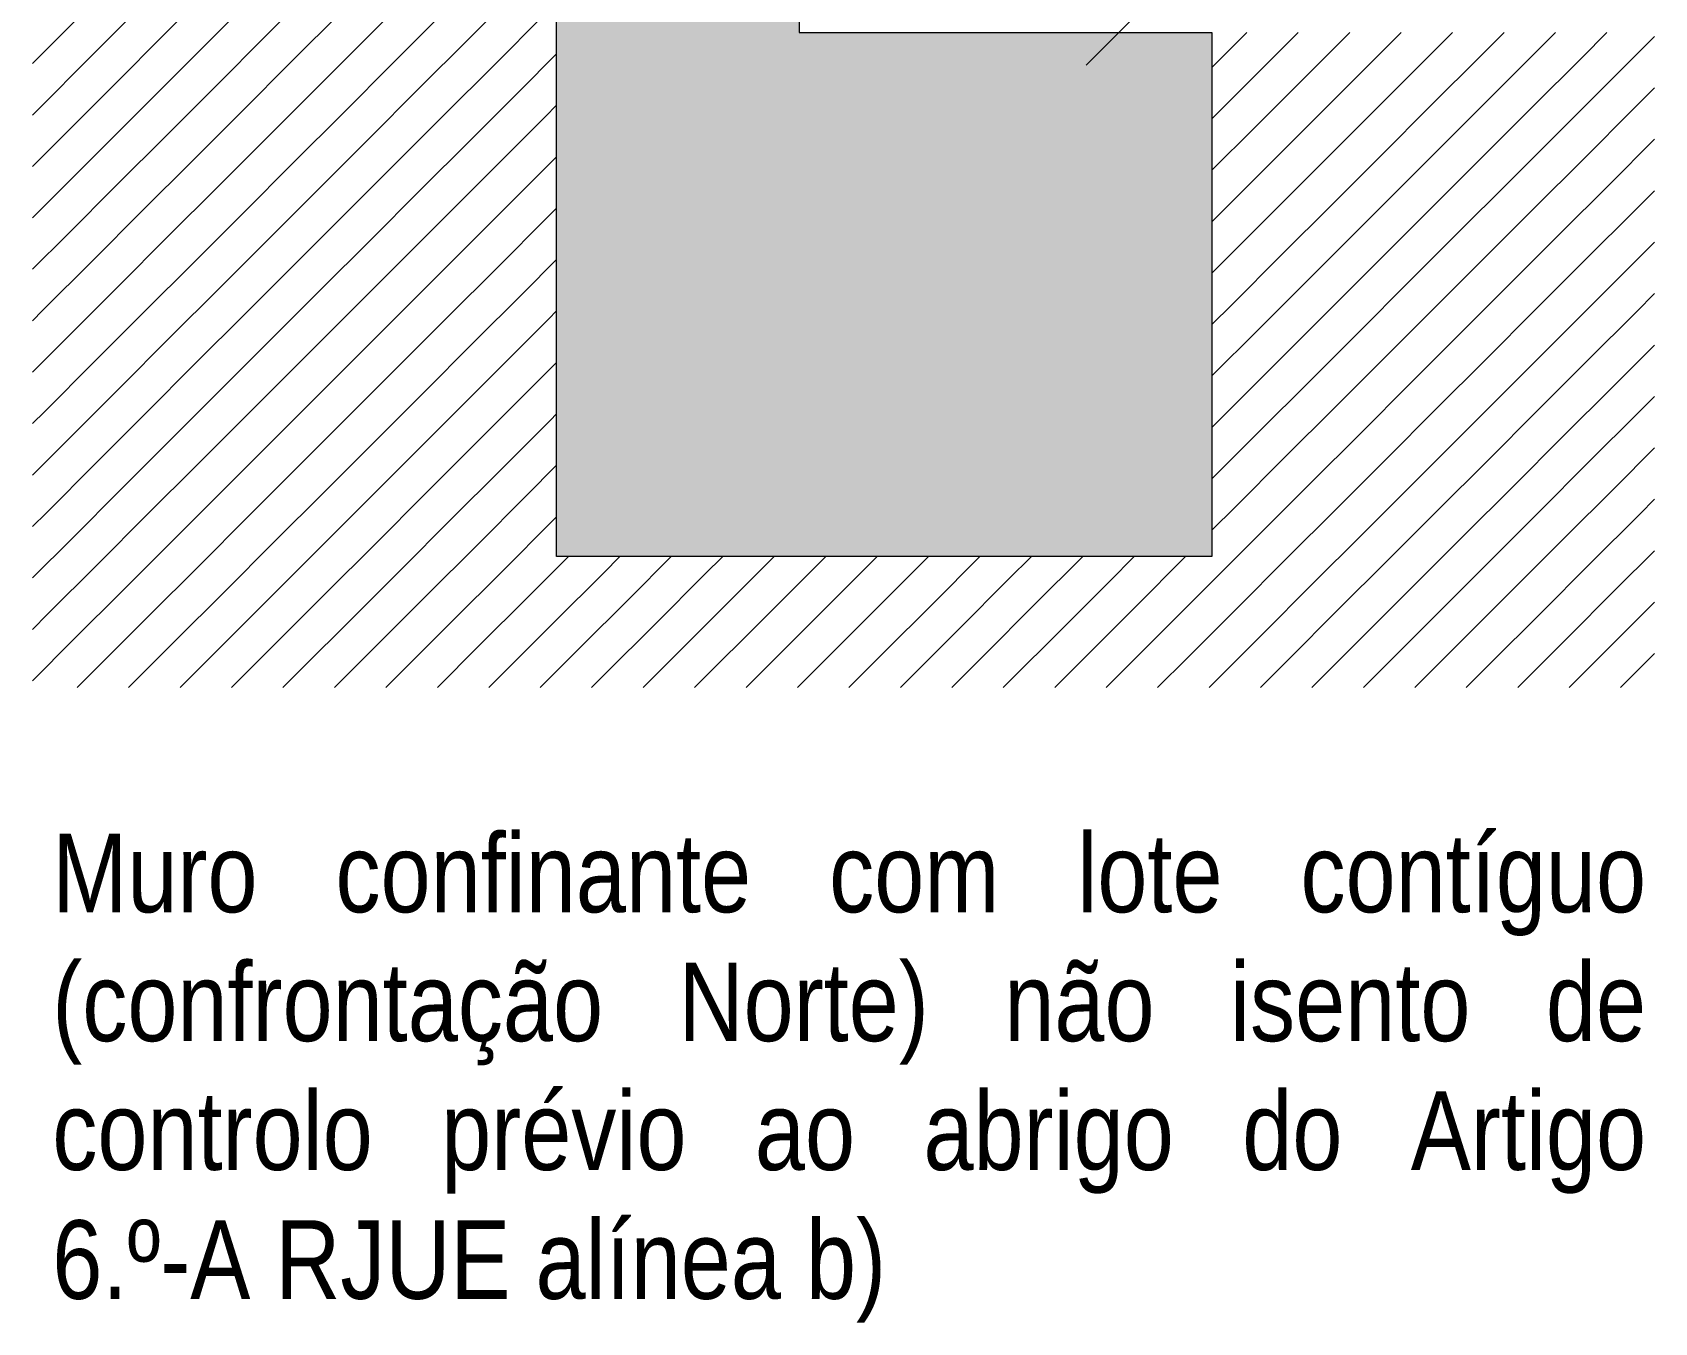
# Model space of a CAD drawing. Header units: metres. Extents: x -111189 to -108577, y -72951 to -72647.
# Drawn here: x -108719.583 to -108718.345, y -72950.161 to -72949.176 of the extents above; entities that cross this region are included whole.
import ezdxf

# ---------------------------------------------------------------- set-up
doc = ezdxf.new("R2010")
doc.units = ezdxf.units.M
doc.header["$MEASUREMENT"] = 0
doc.linetypes.add('Small Dashed', pattern=[0.002822, 0.001411, -0.001411])
doc.layers.add('00 - DESENHO 2D', color=7, linetype='Continuous')
doc.styles.add('ESTILO_GERADO_1', font='ARIALN.TTF')

# ---------------------------------------------------------------- blocks, each defined once
blk = doc.blocks.new('*X3144', base_point=(-108718.7061, -72936.4131))
at = {"layer": '00 - DESENHO 2D', "color": 254, "linetype": 'Continuous', "lineweight": 0}
for p, q in [((-108719.5215, -72949.1383), (-108719.5594, -72949.1763)), ((-108719.5215, -72949.1383), (-108719.5594, -72949.1763)), ((-108719.4442, -72949.1395), (-108719.4822, -72949.1775)), ((-108719.4442, -72949.1395), (-108719.4822, -72949.1775)), ((-108719.367, -72949.1408), (-108719.4049, -72949.1788)), ((-108719.367, -72949.1408), (-108719.4049, -72949.1788)), ((-108719.2897, -72949.1421), (-108719.3277, -72949.1801)), ((-108719.2897, -72949.1421), (-108719.3277, -72949.1801)), ((-108719.2125, -72949.1433), (-108719.2504, -72949.1813)), ((-108719.2125, -72949.1433), (-108719.2504, -72949.1813)), ((-108719.5018, -72949.1579), (-108719.5398, -72949.1959)), ((-108719.5018, -72949.1579), (-108719.5398, -72949.1959)), ((-108719.4246, -72949.1592), (-108719.4626, -72949.1972)), ((-108719.4246, -72949.1592), (-108719.4626, -72949.1972)), ((-108719.3473, -72949.1604), (-108719.3853, -72949.1984)), ((-108719.3473, -72949.1604), (-108719.3853, -72949.1984)), ((-108719.2701, -72949.1617), (-108719.3081, -72949.1997)), ((-108719.2701, -72949.1617), (-108719.3081, -72949.1997)), ((-108719.1928, -72949.163), (-108719.2308, -72949.201)), ((-108719.1928, -72949.163), (-108719.2308, -72949.201)), ((-108719.5594, -72949.1763), (-108719.5831, -72949.1999)), ((-108719.5594, -72949.1763), (-108719.5831, -72949.1999)), ((-108719.4822, -72949.1775), (-108719.5202, -72949.2155)), ((-108719.4822, -72949.1775), (-108719.5202, -72949.2155)), ((-108719.4049, -72949.1788), (-108719.4429, -72949.2168)), ((-108719.4049, -72949.1788), (-108719.4429, -72949.2168)), ((-108719.3277, -72949.1801), (-108719.3657, -72949.2181)), ((-108719.3277, -72949.1801), (-108719.3657, -72949.2181)), ((-108719.2504, -72949.1813), (-108719.2884, -72949.2193)), ((-108719.2504, -72949.1813), (-108719.2884, -72949.2193)), ((-108718.6564, -72949.1761), (-108718.6831, -72949.2028)), ((-108718.6564, -72949.1761), (-108718.6831, -72949.2028)), ((-108718.6172, -72949.1762), (-108718.6325, -72949.1914)), ((-108718.6172, -72949.1762), (-108718.6325, -72949.1914)), ((-108718.5779, -72949.1762), (-108718.6128, -72949.2111)), ((-108718.5779, -72949.1762), (-108718.6128, -72949.2111)), ((-108718.5387, -72949.1762), (-108718.5552, -72949.1927)), ((-108718.5387, -72949.1762), (-108718.5552, -72949.1927)), ((-108718.4994, -72949.1762), (-108718.5356, -72949.2123)), ((-108718.4994, -72949.1762), (-108718.5356, -72949.2123)), ((-108718.4602, -72949.1762), (-108718.478, -72949.194)), ((-108718.4602, -72949.1762), (-108718.478, -72949.194)), ((-108718.4209, -72949.1762), (-108718.4583, -72949.2136)), ((-108718.4209, -72949.1762), (-108718.4583, -72949.2136)), ((-108718.3817, -72949.1762), (-108718.4007, -72949.1952)), ((-108718.3817, -72949.1762), (-108718.4007, -72949.1952)), ((-108718.3454, -72949.1792), (-108718.3811, -72949.2149)), ((-108718.3454, -72949.1792), (-108718.3811, -72949.2149)), ((-108719.5398, -72949.1959), (-108719.5778, -72949.2339)), ((-108719.5398, -72949.1959), (-108719.5778, -72949.2339)), ((-108719.4626, -72949.1972), (-108719.5006, -72949.2352)), ((-108719.4626, -72949.1972), (-108719.5006, -72949.2352)), ((-108719.1831, -72949.1925), (-108719.2112, -72949.2206)), ((-108719.1831, -72949.1925), (-108719.2112, -72949.2206)), ((-108718.6325, -72949.1914), (-108718.6705, -72949.2294)), ((-108718.6325, -72949.1914), (-108718.6705, -72949.2294)), ((-108718.5552, -72949.1927), (-108718.5932, -72949.2307)), ((-108718.5552, -72949.1927), (-108718.5932, -72949.2307)), ((-108718.478, -72949.194), (-108718.516, -72949.232)), ((-108718.478, -72949.194), (-108718.516, -72949.232)), ((-108718.4007, -72949.1952), (-108718.4387, -72949.2332)), ((-108718.4007, -72949.1952), (-108718.4387, -72949.2332)), ((-108719.3853, -72949.1984), (-108719.4233, -72949.2364)), ((-108719.3853, -72949.1984), (-108719.4233, -72949.2364)), ((-108719.3081, -72949.1997), (-108719.3461, -72949.2377)), ((-108719.3081, -72949.1997), (-108719.3461, -72949.2377)), ((-108719.2308, -72949.201), (-108719.2688, -72949.2389)), ((-108719.2308, -72949.201), (-108719.2688, -72949.2389)), ((-108719.5202, -72949.2155), (-108719.5582, -72949.2535)), ((-108719.5202, -72949.2155), (-108719.5582, -72949.2535)), ((-108719.4429, -72949.2168), (-108719.4809, -72949.2548)), ((-108719.4429, -72949.2168), (-108719.4809, -72949.2548)), ((-108719.3657, -72949.2181), (-108719.4037, -72949.256)), ((-108719.3657, -72949.2181), (-108719.4037, -72949.256)), ((-108719.2884, -72949.2193), (-108719.3264, -72949.2573)), ((-108719.2884, -72949.2193), (-108719.3264, -72949.2573)), ((-108719.2112, -72949.2206), (-108719.2492, -72949.2586)), ((-108719.2112, -72949.2206), (-108719.2492, -72949.2586)), ((-108718.6128, -72949.2111), (-108718.6508, -72949.2491)), ((-108718.6128, -72949.2111), (-108718.6508, -72949.2491)), ((-108718.5356, -72949.2123), (-108718.5736, -72949.2503)), ((-108718.5356, -72949.2123), (-108718.5736, -72949.2503)), ((-108718.4583, -72949.2136), (-108718.4963, -72949.2516)), ((-108718.4583, -72949.2136), (-108718.4963, -72949.2516)), ((-108718.3811, -72949.2149), (-108718.4191, -72949.2529)), ((-108718.3811, -72949.2149), (-108718.4191, -72949.2529)), ((-108718.3454, -72949.2184), (-108718.3615, -72949.2345)), ((-108718.3454, -72949.2184), (-108718.3615, -72949.2345)), ((-108719.5778, -72949.2339), (-108719.5831, -72949.2392)), ((-108719.5778, -72949.2339), (-108719.5831, -72949.2392)), ((-108719.5006, -72949.2352), (-108719.5386, -72949.2731)), ((-108719.5006, -72949.2352), (-108719.5386, -72949.2731)), ((-108719.1831, -72949.2317), (-108719.1916, -72949.2402)), ((-108719.1831, -72949.2317), (-108719.1916, -72949.2402)), ((-108718.6705, -72949.2294), (-108718.6831, -72949.2421)), ((-108718.6705, -72949.2294), (-108718.6831, -72949.2421)), ((-108718.5932, -72949.2307), (-108718.6312, -72949.2687)), ((-108718.5932, -72949.2307), (-108718.6312, -72949.2687)), ((-108718.516, -72949.232), (-108718.5539, -72949.27)), ((-108718.516, -72949.232), (-108718.5539, -72949.27)), ((-108718.4387, -72949.2332), (-108718.4767, -72949.2712)), ((-108718.4387, -72949.2332), (-108718.4767, -72949.2712)), ((-108718.3615, -72949.2345), (-108718.3994, -72949.2725)), ((-108718.3615, -72949.2345), (-108718.3994, -72949.2725)), ((-108719.4233, -72949.2364), (-108719.4613, -72949.2744)), ((-108719.4233, -72949.2364), (-108719.4613, -72949.2744)), ((-108719.3461, -72949.2377), (-108719.3841, -72949.2757)), ((-108719.3461, -72949.2377), (-108719.3841, -72949.2757)), ((-108719.2688, -72949.2389), (-108719.3068, -72949.2769)), ((-108719.2688, -72949.2389), (-108719.3068, -72949.2769)), ((-108719.1916, -72949.2402), (-108719.2296, -72949.2782)), ((-108719.1916, -72949.2402), (-108719.2296, -72949.2782)), ((-108719.5582, -72949.2535), (-108719.5831, -72949.2784)), ((-108719.5582, -72949.2535), (-108719.5831, -72949.2784)), ((-108719.4809, -72949.2548), (-108719.5189, -72949.2928)), ((-108719.4809, -72949.2548), (-108719.5189, -72949.2928)), ((-108719.4037, -72949.256), (-108719.4417, -72949.294)), ((-108719.4037, -72949.256), (-108719.4417, -72949.294)), ((-108719.3264, -72949.2573), (-108719.3644, -72949.2953)), ((-108719.3264, -72949.2573), (-108719.3644, -72949.2953)), ((-108719.2492, -72949.2586), (-108719.2872, -72949.2966)), ((-108719.2492, -72949.2586), (-108719.2872, -72949.2966)), ((-108718.6508, -72949.2491), (-108718.6831, -72949.2813)), ((-108718.6508, -72949.2491), (-108718.6831, -72949.2813)), ((-108718.5736, -72949.2503), (-108718.6116, -72949.2883)), ((-108718.5736, -72949.2503), (-108718.6116, -72949.2883)), ((-108718.4963, -72949.2516), (-108718.5343, -72949.2896)), ((-108718.4963, -72949.2516), (-108718.5343, -72949.2896)), ((-108718.4191, -72949.2529), (-108718.4571, -72949.2908)), ((-108718.4191, -72949.2529), (-108718.4571, -72949.2908)), ((-108718.3454, -72949.2577), (-108718.3798, -72949.2921)), ((-108718.3454, -72949.2577), (-108718.3798, -72949.2921)), ((-108719.1831, -72949.271), (-108719.2099, -72949.2978)), ((-108719.1831, -72949.271), (-108719.2099, -72949.2978)), ((-108718.6312, -72949.2687), (-108718.6692, -72949.3067)), ((-108718.6312, -72949.2687), (-108718.6692, -72949.3067)), ((-108718.5539, -72949.27), (-108718.5919, -72949.3079)), ((-108718.5539, -72949.27), (-108718.5919, -72949.3079)), ((-108718.4767, -72949.2712), (-108718.5147, -72949.3092)), ((-108718.4767, -72949.2712), (-108718.5147, -72949.3092)), ((-108718.3994, -72949.2725), (-108718.4374, -72949.3105)), ((-108718.3994, -72949.2725), (-108718.4374, -72949.3105)), ((-108719.5386, -72949.2731), (-108719.5765, -72949.3111)), ((-108719.5386, -72949.2731), (-108719.5765, -72949.3111)), ((-108719.4613, -72949.2744), (-108719.4993, -72949.3124)), ((-108719.4613, -72949.2744), (-108719.4993, -72949.3124)), ((-108719.3841, -72949.2757), (-108719.422, -72949.3137)), ((-108719.3841, -72949.2757), (-108719.422, -72949.3137)), ((-108719.3068, -72949.2769), (-108719.3448, -72949.3149)), ((-108719.3068, -72949.2769), (-108719.3448, -72949.3149)), ((-108719.2296, -72949.2782), (-108719.2675, -72949.3162)), ((-108719.2296, -72949.2782), (-108719.2675, -72949.3162)), ((-108719.5189, -72949.2928), (-108719.5569, -72949.3308)), ((-108719.5189, -72949.2928), (-108719.5569, -72949.3308)), ((-108719.4417, -72949.294), (-108719.4797, -72949.332)), ((-108719.4417, -72949.294), (-108719.4797, -72949.332)), ((-108719.3644, -72949.2953), (-108719.4024, -72949.3333)), ((-108719.3644, -72949.2953), (-108719.4024, -72949.3333)), ((-108719.2872, -72949.2966), (-108719.3252, -72949.3346)), ((-108719.2872, -72949.2966), (-108719.3252, -72949.3346)), ((-108718.6116, -72949.2883), (-108718.6496, -72949.3263)), ((-108718.6116, -72949.2883), (-108718.6496, -72949.3263)), ((-108718.5343, -72949.2896), (-108718.5723, -72949.3276)), ((-108718.5343, -72949.2896), (-108718.5723, -72949.3276)), ((-108718.4571, -72949.2908), (-108718.4951, -72949.3288)), ((-108718.4571, -72949.2908), (-108718.4951, -72949.3288)), ((-108718.3798, -72949.2921), (-108718.4178, -72949.3301)), ((-108718.3798, -72949.2921), (-108718.4178, -72949.3301)), ((-108718.3454, -72949.2969), (-108718.3602, -72949.3117)), ((-108718.3454, -72949.2969), (-108718.3602, -72949.3117)), ((-108719.2099, -72949.2978), (-108719.2479, -72949.3358)), ((-108719.2099, -72949.2978), (-108719.2479, -72949.3358)), ((-108718.6692, -72949.3067), (-108718.6831, -72949.3206)), ((-108718.6692, -72949.3067), (-108718.6831, -72949.3206)), ((-108718.5919, -72949.3079), (-108718.6299, -72949.3459)), ((-108718.5919, -72949.3079), (-108718.6299, -72949.3459)), ((-108718.5147, -72949.3092), (-108718.5527, -72949.3472)), ((-108718.5147, -72949.3092), (-108718.5527, -72949.3472)), ((-108719.5765, -72949.3111), (-108719.5831, -72949.3177)), ((-108719.5765, -72949.3111), (-108719.5831, -72949.3177)), ((-108719.4993, -72949.3124), (-108719.5373, -72949.3504)), ((-108719.4993, -72949.3124), (-108719.5373, -72949.3504)), ((-108719.422, -72949.3137), (-108719.46, -72949.3517)), ((-108719.422, -72949.3137), (-108719.46, -72949.3517)), ((-108719.3448, -72949.3149), (-108719.3828, -72949.3529)), ((-108719.3448, -72949.3149), (-108719.3828, -72949.3529)), ((-108719.2675, -72949.3162), (-108719.3055, -72949.3542)), ((-108719.2675, -72949.3162), (-108719.3055, -72949.3542)), ((-108719.1903, -72949.3175), (-108719.2283, -72949.3555)), ((-108719.1903, -72949.3175), (-108719.2283, -72949.3555)), ((-108719.1831, -72949.3102), (-108719.1903, -72949.3175)), ((-108719.1831, -72949.3102), (-108719.1903, -72949.3175)), ((-108718.4374, -72949.3105), (-108718.4754, -72949.3485)), ((-108718.4374, -72949.3105), (-108718.4754, -72949.3485)), ((-108718.3602, -72949.3117), (-108718.3982, -72949.3497)), ((-108718.3602, -72949.3117), (-108718.3982, -72949.3497)), ((-108719.5569, -72949.3308), (-108719.5831, -72949.3569)), ((-108719.5569, -72949.3308), (-108719.5831, -72949.3569)), ((-108719.4797, -72949.332), (-108719.5177, -72949.37)), ((-108719.4797, -72949.332), (-108719.5177, -72949.37)), ((-108719.4024, -72949.3333), (-108719.4404, -72949.3713)), ((-108719.4024, -72949.3333), (-108719.4404, -72949.3713)), ((-108718.6496, -72949.3263), (-108718.6831, -72949.3598)), ((-108718.6496, -72949.3263), (-108718.6831, -72949.3598)), ((-108718.5723, -72949.3276), (-108718.6103, -72949.3656)), ((-108718.5723, -72949.3276), (-108718.6103, -72949.3656)), ((-108718.4951, -72949.3288), (-108718.5331, -72949.3668)), ((-108718.4951, -72949.3288), (-108718.5331, -72949.3668)), ((-108718.4178, -72949.3301), (-108718.4558, -72949.3681)), ((-108718.4178, -72949.3301), (-108718.4558, -72949.3681)), ((-108719.3252, -72949.3346), (-108719.3632, -72949.3726)), ((-108719.3252, -72949.3346), (-108719.3632, -72949.3726)), ((-108719.2479, -72949.3358), (-108719.2859, -72949.3738)), ((-108719.2479, -72949.3358), (-108719.2859, -72949.3738)), ((-108718.6299, -72949.3459), (-108718.6679, -72949.3839)), ((-108718.6299, -72949.3459), (-108718.6679, -72949.3839)), ((-108718.3454, -72949.3362), (-108718.3786, -72949.3694)), ((-108718.3454, -72949.3362), (-108718.3786, -72949.3694)), ((-108719.5373, -72949.3504), (-108719.5753, -72949.3884)), ((-108719.5373, -72949.3504), (-108719.5753, -72949.3884)), ((-108719.46, -72949.3517), (-108719.498, -72949.3897)), ((-108719.46, -72949.3517), (-108719.498, -72949.3897)), ((-108719.3828, -72949.3529), (-108719.4208, -72949.3909)), ((-108719.3828, -72949.3529), (-108719.4208, -72949.3909)), ((-108719.3055, -72949.3542), (-108719.3435, -72949.3922)), ((-108719.3055, -72949.3542), (-108719.3435, -72949.3922)), ((-108719.2283, -72949.3555), (-108719.2663, -72949.3934)), ((-108719.2283, -72949.3555), (-108719.2663, -72949.3934)), ((-108719.1831, -72949.3495), (-108719.2087, -72949.3751)), ((-108719.1831, -72949.3495), (-108719.2087, -72949.3751)), ((-108718.5527, -72949.3472), (-108718.5907, -72949.3852)), ((-108718.5527, -72949.3472), (-108718.5907, -72949.3852)), ((-108718.4754, -72949.3485), (-108718.5134, -72949.3865)), ((-108718.4754, -72949.3485), (-108718.5134, -72949.3865)), ((-108718.3982, -72949.3497), (-108718.4362, -72949.3877)), ((-108718.3982, -72949.3497), (-108718.4362, -72949.3877)), ((-108719.5177, -72949.37), (-108719.5556, -72949.408)), ((-108719.5177, -72949.37), (-108719.5556, -72949.408)), ((-108719.4404, -72949.3713), (-108719.4784, -72949.4093)), ((-108719.4404, -72949.3713), (-108719.4784, -72949.4093)), ((-108718.6103, -72949.3656), (-108718.6483, -72949.4036)), ((-108718.6103, -72949.3656), (-108718.6483, -72949.4036)), ((-108718.5331, -72949.3668), (-108718.571, -72949.4048)), ((-108718.5331, -72949.3668), (-108718.571, -72949.4048)), ((-108718.4558, -72949.3681), (-108718.4938, -72949.4061)), ((-108718.4558, -72949.3681), (-108718.4938, -72949.4061)), ((-108718.3786, -72949.3694), (-108718.4165, -72949.4074)), ((-108718.3786, -72949.3694), (-108718.4165, -72949.4074)), ((-108719.3632, -72949.3726), (-108719.4012, -72949.4105)), ((-108719.3632, -72949.3726), (-108719.4012, -72949.4105)), ((-108719.2859, -72949.3738), (-108719.3239, -72949.4118)), ((-108719.2859, -72949.3738), (-108719.3239, -72949.4118)), ((-108719.2087, -72949.3751), (-108719.2467, -72949.4131)), ((-108719.2087, -72949.3751), (-108719.2467, -72949.4131)), ((-108718.3454, -72949.3754), (-108718.3589, -72949.389)), ((-108718.3454, -72949.3754), (-108718.3589, -72949.389)), ((-108719.5753, -72949.3884), (-108719.5831, -72949.3962)), ((-108719.5753, -72949.3884), (-108719.5831, -72949.3962)), ((-108719.498, -72949.3897), (-108719.536, -72949.4276)), ((-108719.498, -72949.3897), (-108719.536, -72949.4276)), ((-108719.4208, -72949.3909), (-108719.4588, -72949.4289)), ((-108719.4208, -72949.3909), (-108719.4588, -72949.4289)), ((-108719.3435, -72949.3922), (-108719.3815, -72949.4302)), ((-108719.3435, -72949.3922), (-108719.3815, -72949.4302)), ((-108719.2663, -72949.3934), (-108719.3043, -72949.4314)), ((-108719.2663, -72949.3934), (-108719.3043, -72949.4314)), ((-108719.189, -72949.3947), (-108719.227, -72949.4327)), ((-108719.189, -72949.3947), (-108719.227, -72949.4327)), ((-108719.1831, -72949.3887), (-108719.189, -72949.3947)), ((-108719.1831, -72949.3887), (-108719.189, -72949.3947)), ((-108718.6679, -72949.3839), (-108718.6831, -72949.3991)), ((-108718.6679, -72949.3839), (-108718.6831, -72949.3991)), ((-108718.5907, -72949.3852), (-108718.6287, -72949.4232)), ((-108718.5907, -72949.3852), (-108718.6287, -72949.4232)), ((-108718.5134, -72949.3865), (-108718.5514, -72949.4245)), ((-108718.5134, -72949.3865), (-108718.5514, -72949.4245)), ((-108718.4362, -72949.3877), (-108718.4742, -72949.4257)), ((-108718.4362, -72949.3877), (-108718.4742, -72949.4257)), ((-108718.3589, -72949.389), (-108718.3969, -72949.427)), ((-108718.3589, -72949.389), (-108718.3969, -72949.427)), ((-108719.5556, -72949.408), (-108719.5831, -72949.4354)), ((-108719.5556, -72949.408), (-108719.5831, -72949.4354)), ((-108718.6483, -72949.4036), (-108718.6831, -72949.4383)), ((-108718.6483, -72949.4036), (-108718.6831, -72949.4383)), ((-108718.571, -72949.4048), (-108718.609, -72949.4428)), ((-108718.571, -72949.4048), (-108718.609, -72949.4428)), ((-108718.4938, -72949.4061), (-108718.5318, -72949.4441)), ((-108718.4938, -72949.4061), (-108718.5318, -72949.4441)), ((-108718.4165, -72949.4074), (-108718.4545, -72949.4453)), ((-108718.4165, -72949.4074), (-108718.4545, -72949.4453)), ((-108719.4784, -72949.4093), (-108719.5164, -72949.4473)), ((-108719.4784, -72949.4093), (-108719.5164, -72949.4473)), ((-108719.4012, -72949.4105), (-108719.4391, -72949.4485)), ((-108719.4012, -72949.4105), (-108719.4391, -72949.4485)), ((-108719.3239, -72949.4118), (-108719.3619, -72949.4498)), ((-108719.3239, -72949.4118), (-108719.3619, -72949.4498)), ((-108719.2467, -72949.4131), (-108719.2846, -72949.4511)), ((-108719.2467, -72949.4131), (-108719.2846, -72949.4511)), ((-108718.3454, -72949.4147), (-108718.3773, -72949.4466)), ((-108718.3454, -72949.4147), (-108718.3773, -72949.4466)), ((-108719.536, -72949.4276), (-108719.574, -72949.4656)), ((-108719.536, -72949.4276), (-108719.574, -72949.4656)), ((-108719.4588, -72949.4289), (-108719.4968, -72949.4669)), ((-108719.4588, -72949.4289), (-108719.4968, -72949.4669)), ((-108719.3815, -72949.4302), (-108719.4195, -72949.4682)), ((-108719.3815, -72949.4302), (-108719.4195, -72949.4682)), ((-108719.3043, -72949.4314), (-108719.3423, -72949.4694)), ((-108719.3043, -72949.4314), (-108719.3423, -72949.4694)), ((-108719.227, -72949.4327), (-108719.265, -72949.4707)), ((-108719.227, -72949.4327), (-108719.265, -72949.4707)), ((-108719.1831, -72949.428), (-108719.2074, -72949.4523)), ((-108719.1831, -72949.428), (-108719.2074, -72949.4523)), ((-108718.6287, -72949.4232), (-108718.6667, -72949.4612)), ((-108718.6287, -72949.4232), (-108718.6667, -72949.4612)), ((-108718.5514, -72949.4245), (-108718.5894, -72949.4624)), ((-108718.5514, -72949.4245), (-108718.5894, -72949.4624)), ((-108718.4742, -72949.4257), (-108718.5122, -72949.4637)), ((-108718.4742, -72949.4257), (-108718.5122, -72949.4637)), ((-108718.3969, -72949.427), (-108718.4349, -72949.465)), ((-108718.3969, -72949.427), (-108718.4349, -72949.465)), ((-108718.609, -72949.4428), (-108718.647, -72949.4808)), ((-108718.609, -72949.4428), (-108718.647, -72949.4808)), ((-108718.5318, -72949.4441), (-108718.5698, -72949.4821)), ((-108718.5318, -72949.4441), (-108718.5698, -72949.4821)), ((-108718.4545, -72949.4453), (-108718.4925, -72949.4833)), ((-108718.4545, -72949.4453), (-108718.4925, -72949.4833)), ((-108719.5164, -72949.4473), (-108719.5544, -72949.4853)), ((-108719.5164, -72949.4473), (-108719.5544, -72949.4853)), ((-108719.4391, -72949.4485), (-108719.4771, -72949.4865)), ((-108719.4391, -72949.4485), (-108719.4771, -72949.4865)), ((-108719.3619, -72949.4498), (-108719.3999, -72949.4878)), ((-108719.3619, -72949.4498), (-108719.3999, -72949.4878)), ((-108719.2846, -72949.4511), (-108719.3226, -72949.4891)), ((-108719.2846, -72949.4511), (-108719.3226, -72949.4891)), ((-108719.2074, -72949.4523), (-108719.2454, -72949.4903)), ((-108719.2074, -72949.4523), (-108719.2454, -72949.4903)), ((-108718.3773, -72949.4466), (-108718.4153, -72949.4846)), ((-108718.3773, -72949.4466), (-108718.4153, -72949.4846)), ((-108718.3454, -72949.4539), (-108718.3577, -72949.4662)), ((-108718.3454, -72949.4539), (-108718.3577, -72949.4662)), ((-108719.574, -72949.4656), (-108719.5831, -72949.4747)), ((-108719.574, -72949.4656), (-108719.5831, -72949.4747)), ((-108719.4968, -72949.4669), (-108719.5348, -72949.5049)), ((-108719.4968, -72949.4669), (-108719.5348, -72949.5049)), ((-108719.4195, -72949.4682), (-108719.4575, -72949.5062)), ((-108719.4195, -72949.4682), (-108719.4575, -72949.5062)), ((-108719.3423, -72949.4694), (-108719.3803, -72949.5074)), ((-108719.3423, -72949.4694), (-108719.3803, -72949.5074)), ((-108719.1831, -72949.4673), (-108719.1878, -72949.472)), ((-108719.1831, -72949.4673), (-108719.1878, -72949.472)), ((-108718.6667, -72949.4612), (-108718.6831, -72949.4776)), ((-108718.6667, -72949.4612), (-108718.6831, -72949.4776)), ((-108718.5894, -72949.4624), (-108718.6274, -72949.5004)), ((-108718.5894, -72949.4624), (-108718.6274, -72949.5004)), ((-108718.5122, -72949.4637), (-108718.5502, -72949.5017)), ((-108718.5122, -72949.4637), (-108718.5502, -72949.5017)), ((-108718.4349, -72949.465), (-108718.4729, -72949.503)), ((-108718.4349, -72949.465), (-108718.4729, -72949.503)), ((-108718.3577, -72949.4662), (-108718.3957, -72949.5042)), ((-108718.3577, -72949.4662), (-108718.3957, -72949.5042)), ((-108719.265, -72949.4707), (-108719.303, -72949.5087)), ((-108719.265, -72949.4707), (-108719.303, -72949.5087)), ((-108719.1878, -72949.472), (-108719.2258, -72949.5099)), ((-108719.1878, -72949.472), (-108719.2258, -72949.5099)), ((-108718.647, -72949.4808), (-108718.6831, -72949.5169)), ((-108718.647, -72949.4808), (-108718.6831, -72949.5169)), ((-108718.5698, -72949.4821), (-108718.6078, -72949.5201)), ((-108718.5698, -72949.4821), (-108718.6078, -72949.5201)), ((-108719.5544, -72949.4853), (-108719.5831, -72949.514)), ((-108719.5544, -72949.4853), (-108719.5831, -72949.514)), ((-108719.4771, -72949.4865), (-108719.5151, -72949.5245)), ((-108719.4771, -72949.4865), (-108719.5151, -72949.5245)), ((-108719.3999, -72949.4878), (-108719.4379, -72949.5258)), ((-108719.3999, -72949.4878), (-108719.4379, -72949.5258)), ((-108719.3226, -72949.4891), (-108719.3606, -72949.527)), ((-108719.3226, -72949.4891), (-108719.3606, -72949.527)), ((-108719.2454, -72949.4903), (-108719.2834, -72949.5283)), ((-108719.2454, -72949.4903), (-108719.2834, -72949.5283)), ((-108718.4925, -72949.4833), (-108718.5305, -72949.5213)), ((-108718.4925, -72949.4833), (-108718.5305, -72949.5213)), ((-108718.4153, -72949.4846), (-108718.4533, -72949.5226)), ((-108718.4153, -72949.4846), (-108718.4533, -72949.5226)), ((-108718.3454, -72949.4932), (-108718.376, -72949.5239)), ((-108718.3454, -72949.4932), (-108718.376, -72949.5239)), ((-108719.5348, -72949.5049), (-108719.5727, -72949.5429)), ((-108719.5348, -72949.5049), (-108719.5727, -72949.5429)), ((-108719.4575, -72949.5062), (-108719.4955, -72949.5441)), ((-108719.4575, -72949.5062), (-108719.4955, -72949.5441)), ((-108719.3803, -72949.5074), (-108719.4183, -72949.5454)), ((-108719.3803, -72949.5074), (-108719.4183, -72949.5454)), ((-108719.1831, -72949.5065), (-108719.2061, -72949.5296)), ((-108719.1831, -72949.5065), (-108719.2061, -72949.5296)), ((-108718.6274, -72949.5004), (-108718.6654, -72949.5384)), ((-108718.6274, -72949.5004), (-108718.6654, -72949.5384)), ((-108718.5502, -72949.5017), (-108718.5881, -72949.5397)), ((-108718.5502, -72949.5017), (-108718.5881, -72949.5397)), ((-108718.4729, -72949.503), (-108718.5109, -72949.541)), ((-108718.4729, -72949.503), (-108718.5109, -72949.541)), ((-108718.3957, -72949.5042), (-108718.4336, -72949.5422)), ((-108718.3957, -72949.5042), (-108718.4336, -72949.5422)), ((-108719.303, -72949.5087), (-108719.341, -72949.5467)), ((-108719.303, -72949.5087), (-108719.341, -72949.5467)), ((-108719.2258, -72949.5099), (-108719.2638, -72949.5479)), ((-108719.2258, -72949.5099), (-108719.2638, -72949.5479)), ((-108718.6078, -72949.5201), (-108718.6458, -72949.5581)), ((-108718.6078, -72949.5201), (-108718.6458, -72949.5581)), ((-108719.5151, -72949.5245), (-108719.5531, -72949.5625)), ((-108719.5151, -72949.5245), (-108719.5531, -72949.5625)), ((-108719.4379, -72949.5258), (-108719.4759, -72949.5638)), ((-108719.4379, -72949.5258), (-108719.4759, -72949.5638)), ((-108719.3606, -72949.527), (-108719.3986, -72949.565)), ((-108719.3606, -72949.527), (-108719.3986, -72949.565)), ((-108719.2834, -72949.5283), (-108719.3214, -72949.5663)), ((-108719.2834, -72949.5283), (-108719.3214, -72949.5663)), ((-108719.2061, -72949.5296), (-108719.2441, -72949.5676)), ((-108719.2061, -72949.5296), (-108719.2441, -72949.5676)), ((-108718.5305, -72949.5213), (-108718.5685, -72949.5593)), ((-108718.5305, -72949.5213), (-108718.5685, -72949.5593)), ((-108718.4533, -72949.5226), (-108718.4913, -72949.5606)), ((-108718.4533, -72949.5226), (-108718.4913, -72949.5606)), ((-108718.376, -72949.5239), (-108718.414, -72949.5619)), ((-108718.376, -72949.5239), (-108718.414, -72949.5619)), ((-108718.3454, -72949.5324), (-108718.3564, -72949.5435)), ((-108718.3454, -72949.5324), (-108718.3564, -72949.5435)), ((-108719.5727, -72949.5429), (-108719.5831, -72949.5532)), ((-108719.5727, -72949.5429), (-108719.5831, -72949.5532)), ((-108719.4955, -72949.5441), (-108719.5335, -72949.5821)), ((-108719.4955, -72949.5441), (-108719.5335, -72949.5821)), ((-108718.6654, -72949.5384), (-108718.6831, -72949.5561)), ((-108718.6654, -72949.5384), (-108718.6831, -72949.5561)), ((-108718.5881, -72949.5397), (-108718.6261, -72949.5777)), ((-108718.5881, -72949.5397), (-108718.6261, -72949.5777)), ((-108718.5109, -72949.541), (-108718.5489, -72949.579)), ((-108718.5109, -72949.541), (-108718.5489, -72949.579)), ((-108718.4336, -72949.5422), (-108718.4716, -72949.5802)), ((-108718.4336, -72949.5422), (-108718.4716, -72949.5802)), ((-108718.3564, -72949.5435), (-108718.3944, -72949.5815)), ((-108718.3564, -72949.5435), (-108718.3944, -72949.5815)), ((-108719.4183, -72949.5454), (-108719.4562, -72949.5834)), ((-108719.4183, -72949.5454), (-108719.4562, -72949.5834)), ((-108719.341, -72949.5467), (-108719.379, -72949.5847)), ((-108719.341, -72949.5467), (-108719.379, -72949.5847)), ((-108719.2638, -72949.5479), (-108719.3017, -72949.5859)), ((-108719.2638, -72949.5479), (-108719.3017, -72949.5859)), ((-108719.1865, -72949.5492), (-108719.2245, -72949.5872)), ((-108719.1865, -72949.5492), (-108719.2245, -72949.5872)), ((-108719.1831, -72949.5458), (-108719.1865, -72949.5492)), ((-108719.1831, -72949.5458), (-108719.1865, -72949.5492)), ((-108719.5531, -72949.5625), (-108719.5831, -72949.5925)), ((-108719.5531, -72949.5625), (-108719.5831, -72949.5925)), ((-108719.4759, -72949.5638), (-108719.5139, -72949.6018)), ((-108719.4759, -72949.5638), (-108719.5139, -72949.6018)), ((-108719.3986, -72949.565), (-108719.4366, -72949.603)), ((-108719.3986, -72949.565), (-108719.4366, -72949.603)), ((-108719.3214, -72949.5663), (-108719.3594, -72949.6043)), ((-108719.3214, -72949.5663), (-108719.3594, -72949.6043)), ((-108719.2441, -72949.5676), (-108719.2821, -72949.6056)), ((-108719.2441, -72949.5676), (-108719.2821, -72949.6056)), ((-108718.6458, -72949.5581), (-108718.6838, -72949.5961)), ((-108718.6458, -72949.5581), (-108718.6838, -72949.5961)), ((-108718.5685, -72949.5593), (-108718.6065, -72949.5973)), ((-108718.5685, -72949.5593), (-108718.6065, -72949.5973)), ((-108718.4913, -72949.5606), (-108718.5293, -72949.5986)), ((-108718.4913, -72949.5606), (-108718.5293, -72949.5986)), ((-108718.414, -72949.5619), (-108718.452, -72949.5998)), ((-108718.414, -72949.5619), (-108718.452, -72949.5998)), ((-108719.1741, -72949.5761), (-108719.2049, -72949.6068)), ((-108719.1741, -72949.5761), (-108719.2049, -72949.6068)), ((-108719.1349, -72949.5761), (-108719.1472, -72949.5885)), ((-108719.1349, -72949.5761), (-108719.1472, -72949.5885)), ((-108719.0956, -72949.5761), (-108719.1276, -72949.6081)), ((-108719.0956, -72949.5761), (-108719.1276, -72949.6081)), ((-108719.0564, -72949.5761), (-108719.07, -72949.5897)), ((-108719.0564, -72949.5761), (-108719.07, -72949.5897)), ((-108719.0171, -72949.5761), (-108719.0504, -72949.6094)), ((-108719.0171, -72949.5761), (-108719.0504, -72949.6094)), ((-108718.9778, -72949.5761), (-108718.9928, -72949.591)), ((-108718.9778, -72949.5761), (-108718.9928, -72949.591)), ((-108718.9386, -72949.5761), (-108718.9731, -72949.6106)), ((-108718.9386, -72949.5761), (-108718.9731, -72949.6106)), ((-108718.8993, -72949.5761), (-108718.9155, -72949.5923)), ((-108718.8993, -72949.5761), (-108718.9155, -72949.5923)), ((-108718.8601, -72949.5761), (-108718.8959, -72949.6119)), ((-108718.8601, -72949.5761), (-108718.8959, -72949.6119)), ((-108718.8208, -72949.5761), (-108718.8383, -72949.5935)), ((-108718.8208, -72949.5761), (-108718.8383, -72949.5935)), ((-108718.7816, -72949.5761), (-108718.8186, -72949.6131)), ((-108718.7816, -72949.5761), (-108718.8186, -72949.6131)), ((-108718.7423, -72949.5761), (-108718.761, -72949.5948)), ((-108718.7423, -72949.5761), (-108718.761, -72949.5948)), ((-108718.7034, -72949.5764), (-108718.7414, -72949.6144)), ((-108718.7034, -72949.5764), (-108718.7414, -72949.6144)), ((-108718.703, -72949.5761), (-108718.7034, -72949.5764)), ((-108718.703, -72949.5761), (-108718.7034, -72949.5764)), ((-108718.6261, -72949.5777), (-108718.6641, -72949.6157)), ((-108718.6261, -72949.5777), (-108718.6641, -72949.6157)), ((-108718.5489, -72949.579), (-108718.5869, -72949.6169)), ((-108718.5489, -72949.579), (-108718.5869, -72949.6169)), ((-108718.4716, -72949.5802), (-108718.5096, -72949.6182)), ((-108718.4716, -72949.5802), (-108718.5096, -72949.6182)), ((-108718.3944, -72949.5815), (-108718.4324, -72949.6195)), ((-108718.3944, -72949.5815), (-108718.4324, -72949.6195)), ((-108718.3453, -72949.5717), (-108718.3748, -72949.6011)), ((-108718.3453, -72949.5717), (-108718.3748, -72949.6011)), ((-108719.5335, -72949.5821), (-108719.5715, -72949.6201)), ((-108719.5335, -72949.5821), (-108719.5715, -72949.6201)), ((-108719.4562, -72949.5834), (-108719.4942, -72949.6214)), ((-108719.4562, -72949.5834), (-108719.4942, -72949.6214)), ((-108719.379, -72949.5847), (-108719.417, -72949.6227)), ((-108719.379, -72949.5847), (-108719.417, -72949.6227)), ((-108719.3017, -72949.5859), (-108719.3397, -72949.6239)), ((-108719.3017, -72949.5859), (-108719.3397, -72949.6239)), ((-108719.2245, -72949.5872), (-108719.2625, -72949.6252)), ((-108719.2245, -72949.5872), (-108719.2625, -72949.6252)), ((-108719.1472, -72949.5885), (-108719.1852, -72949.6265)), ((-108719.1472, -72949.5885), (-108719.1852, -72949.6265)), ((-108719.07, -72949.5897), (-108719.108, -72949.6277)), ((-108719.07, -72949.5897), (-108719.108, -72949.6277)), ((-108718.9928, -72949.591), (-108719.0307, -72949.629)), ((-108718.9928, -72949.591), (-108719.0307, -72949.629)), ((-108718.9155, -72949.5923), (-108718.9535, -72949.6302)), ((-108718.9155, -72949.5923), (-108718.9535, -72949.6302)), ((-108718.8383, -72949.5935), (-108718.8762, -72949.6315)), ((-108718.8383, -72949.5935), (-108718.8762, -72949.6315)), ((-108719.5139, -72949.6018), (-108719.5519, -72949.6398)), ((-108719.5139, -72949.6018), (-108719.5519, -72949.6398)), ((-108719.4366, -72949.603), (-108719.4746, -72949.641)), ((-108719.4366, -72949.603), (-108719.4746, -72949.641)), ((-108719.3594, -72949.6043), (-108719.3974, -72949.6423)), ((-108719.3594, -72949.6043), (-108719.3974, -72949.6423)), ((-108719.2821, -72949.6056), (-108719.3201, -72949.6436)), ((-108719.2821, -72949.6056), (-108719.3201, -72949.6436)), ((-108718.761, -72949.5948), (-108718.799, -72949.6328)), ((-108718.761, -72949.5948), (-108718.799, -72949.6328)), ((-108718.6838, -72949.5961), (-108718.7217, -72949.634)), ((-108718.6838, -72949.5961), (-108718.7217, -72949.634)), ((-108718.6065, -72949.5973), (-108718.6445, -72949.6353)), ((-108718.6065, -72949.5973), (-108718.6445, -72949.6353)), ((-108718.5293, -72949.5986), (-108718.5673, -72949.6366)), ((-108718.5293, -72949.5986), (-108718.5673, -72949.6366)), ((-108718.452, -72949.5998), (-108718.49, -72949.6378)), ((-108718.452, -72949.5998), (-108718.49, -72949.6378)), ((-108718.3748, -72949.6011), (-108718.4128, -72949.6391)), ((-108718.3748, -72949.6011), (-108718.4128, -72949.6391)), ((-108719.2049, -72949.6068), (-108719.2429, -72949.6448)), ((-108719.2049, -72949.6068), (-108719.2429, -72949.6448)), ((-108719.1276, -72949.6081), (-108719.1656, -72949.6461)), ((-108719.1276, -72949.6081), (-108719.1656, -72949.6461)), ((-108719.0504, -72949.6094), (-108719.0884, -72949.6473)), ((-108719.0504, -72949.6094), (-108719.0884, -72949.6473)), ((-108718.9731, -72949.6106), (-108719.0111, -72949.6486)), ((-108718.9731, -72949.6106), (-108719.0111, -72949.6486)), ((-108718.8959, -72949.6119), (-108718.9339, -72949.6499)), ((-108718.8959, -72949.6119), (-108718.9339, -72949.6499)), ((-108718.8186, -72949.6131), (-108718.8566, -72949.6511)), ((-108718.8186, -72949.6131), (-108718.8566, -72949.6511)), ((-108718.7414, -72949.6144), (-108718.7794, -72949.6524)), ((-108718.7414, -72949.6144), (-108718.7794, -72949.6524)), ((-108718.6641, -72949.6157), (-108718.7021, -72949.6537)), ((-108718.6641, -72949.6157), (-108718.7021, -72949.6537)), ((-108718.5869, -72949.6169), (-108718.6249, -72949.6549)), ((-108718.5869, -72949.6169), (-108718.6249, -72949.6549)), ((-108718.5096, -72949.6182), (-108718.5476, -72949.6562)), ((-108718.5096, -72949.6182), (-108718.5476, -72949.6562)), ((-108718.3453, -72949.6109), (-108718.3551, -72949.6207)), ((-108718.3453, -72949.6109), (-108718.3551, -72949.6207)), ((-108719.5715, -72949.6201), (-108719.5831, -72949.6317)), ((-108719.5715, -72949.6201), (-108719.5831, -72949.6317)), ((-108719.4942, -72949.6214), (-108719.5322, -72949.6594)), ((-108719.4942, -72949.6214), (-108719.5322, -72949.6594)), ((-108719.417, -72949.6227), (-108719.455, -72949.6607)), ((-108719.417, -72949.6227), (-108719.455, -72949.6607)), ((-108719.3397, -72949.6239), (-108719.3777, -72949.6619)), ((-108719.3397, -72949.6239), (-108719.3777, -72949.6619)), ((-108719.2625, -72949.6252), (-108719.3005, -72949.6632)), ((-108719.2625, -72949.6252), (-108719.3005, -72949.6632)), ((-108719.1852, -72949.6265), (-108719.2232, -72949.6644)), ((-108719.1852, -72949.6265), (-108719.2232, -72949.6644)), ((-108719.108, -72949.6277), (-108719.146, -72949.6657)), ((-108719.108, -72949.6277), (-108719.146, -72949.6657)), ((-108719.0307, -72949.629), (-108719.0687, -72949.667)), ((-108719.0307, -72949.629), (-108719.0687, -72949.667)), ((-108718.9535, -72949.6302), (-108718.9915, -72949.6682)), ((-108718.9535, -72949.6302), (-108718.9915, -72949.6682)), ((-108718.4324, -72949.6195), (-108718.4704, -72949.6575)), ((-108718.4324, -72949.6195), (-108718.4704, -72949.6575)), ((-108718.3551, -72949.6207), (-108718.3931, -72949.6587)), ((-108718.3551, -72949.6207), (-108718.3931, -72949.6587)), ((-108719.5519, -72949.6398), (-108719.5831, -72949.671)), ((-108719.5519, -72949.6398), (-108719.5831, -72949.671)), ((-108719.4746, -72949.641), (-108719.5097, -72949.6761)), ((-108719.4746, -72949.641), (-108719.5097, -72949.6761)), ((-108719.3974, -72949.6423), (-108719.4312, -72949.6761)), ((-108719.3974, -72949.6423), (-108719.4312, -72949.6761)), ((-108719.3201, -72949.6436), (-108719.3526, -72949.6761)), ((-108719.3201, -72949.6436), (-108719.3526, -72949.6761)), ((-108718.8762, -72949.6315), (-108718.9142, -72949.6695)), ((-108718.8762, -72949.6315), (-108718.9142, -72949.6695)), ((-108718.799, -72949.6328), (-108718.837, -72949.6708)), ((-108718.799, -72949.6328), (-108718.837, -72949.6708)), ((-108718.7217, -72949.634), (-108718.7597, -72949.672)), ((-108718.7217, -72949.634), (-108718.7597, -72949.672)), ((-108718.6445, -72949.6353), (-108718.6825, -72949.6733)), ((-108718.6445, -72949.6353), (-108718.6825, -72949.6733)), ((-108718.5673, -72949.6366), (-108718.6052, -72949.6746)), ((-108718.5673, -72949.6366), (-108718.6052, -72949.6746)), ((-108718.49, -72949.6378), (-108718.528, -72949.6758)), ((-108718.49, -72949.6378), (-108718.528, -72949.6758)), ((-108718.4128, -72949.6391), (-108718.4497, -72949.6761)), ((-108718.4128, -72949.6391), (-108718.4497, -72949.6761)), ((-108719.2429, -72949.6448), (-108719.2741, -72949.6761)), ((-108719.2429, -72949.6448), (-108719.2741, -72949.6761)), ((-108719.1656, -72949.6461), (-108719.1956, -72949.6761)), ((-108719.1656, -72949.6461), (-108719.1956, -72949.6761)), ((-108719.0884, -72949.6473), (-108719.1171, -72949.6761)), ((-108719.0884, -72949.6473), (-108719.1171, -72949.6761)), ((-108719.0111, -72949.6486), (-108719.0386, -72949.6761)), ((-108719.0111, -72949.6486), (-108719.0386, -72949.6761)), ((-108718.9339, -72949.6499), (-108718.9601, -72949.6761)), ((-108718.9339, -72949.6499), (-108718.9601, -72949.6761)), ((-108718.8566, -72949.6511), (-108718.8816, -72949.6761)), ((-108718.8566, -72949.6511), (-108718.8816, -72949.6761)), ((-108718.7794, -72949.6524), (-108718.803, -72949.6761)), ((-108718.7794, -72949.6524), (-108718.803, -72949.6761)), ((-108718.7021, -72949.6537), (-108718.7245, -72949.6761)), ((-108718.7021, -72949.6537), (-108718.7245, -72949.6761)), ((-108718.6249, -72949.6549), (-108718.646, -72949.6761)), ((-108718.6249, -72949.6549), (-108718.646, -72949.6761)), ((-108718.5476, -72949.6562), (-108718.5675, -72949.6761)), ((-108718.5476, -72949.6562), (-108718.5675, -72949.6761)), ((-108718.3453, -72949.6502), (-108718.3712, -72949.6761)), ((-108718.3453, -72949.6502), (-108718.3712, -72949.6761)), ((-108719.5322, -72949.6594), (-108719.5489, -72949.6761)), ((-108719.5322, -72949.6594), (-108719.5489, -72949.6761)), ((-108719.455, -72949.6607), (-108719.4704, -72949.6761)), ((-108719.455, -72949.6607), (-108719.4704, -72949.6761)), ((-108719.3777, -72949.6619), (-108719.3919, -72949.6761)), ((-108719.3777, -72949.6619), (-108719.3919, -72949.6761)), ((-108719.3005, -72949.6632), (-108719.3134, -72949.6761)), ((-108719.3005, -72949.6632), (-108719.3134, -72949.6761)), ((-108719.2232, -72949.6644), (-108719.2349, -72949.6761)), ((-108719.2232, -72949.6644), (-108719.2349, -72949.6761)), ((-108719.146, -72949.6657), (-108719.1564, -72949.6761)), ((-108719.146, -72949.6657), (-108719.1564, -72949.6761)), ((-108719.0687, -72949.667), (-108719.0778, -72949.6761)), ((-108719.0687, -72949.667), (-108719.0778, -72949.6761)), ((-108718.9915, -72949.6682), (-108718.9993, -72949.6761)), ((-108718.9915, -72949.6682), (-108718.9993, -72949.6761)), ((-108718.4704, -72949.6575), (-108718.489, -72949.6761)), ((-108718.4704, -72949.6575), (-108718.489, -72949.6761)), ((-108718.3931, -72949.6587), (-108718.4105, -72949.6761)), ((-108718.3931, -72949.6587), (-108718.4105, -72949.6761)), ((-108718.9142, -72949.6695), (-108718.9208, -72949.6761)), ((-108718.9142, -72949.6695), (-108718.9208, -72949.6761)), ((-108718.837, -72949.6708), (-108718.8423, -72949.6761)), ((-108718.837, -72949.6708), (-108718.8423, -72949.6761)), ((-108718.7597, -72949.672), (-108718.7638, -72949.6761)), ((-108718.7597, -72949.672), (-108718.7638, -72949.6761)), ((-108718.6825, -72949.6733), (-108718.6853, -72949.6761)), ((-108718.6825, -72949.6733), (-108718.6853, -72949.6761)), ((-108718.6052, -72949.6746), (-108718.6068, -72949.6761)), ((-108718.6052, -72949.6746), (-108718.6068, -72949.6761)), ((-108718.528, -72949.6758), (-108718.5282, -72949.6761)), ((-108718.528, -72949.6758), (-108718.5282, -72949.6761))]:
    blk.add_line(p, q, dxfattribs=at)
blk = doc.blocks.new('Trama_5_1', base_point=(-108718.7061, -72936.4131))
at = {"layer": '00 - DESENHO 2D', "color": 254, "linetype": 'Small Dashed', "lineweight": 0}
blk.add_blockref('*X3144', (-108718.7061, -72936.4131), dxfattribs=at)

msp = doc.modelspace()

# ---------------------------------------------------------------- hatches: boundary and pattern name
at = {"linetype": 'Continuous', "lineweight": 9}
h = msp.add_hatch(dxfattribs=at)
h.set_pattern_fill('AR_CONC_0001', color=252, style=0, pattern_type=2)
h.set_pattern_definition([(130, (-108723.03115, -72944.04205), (0.0910923, 0.00796954), [0.009525, -0.104775]), (185, (-108723.03115, -72944.04205), (0.0176217, 0.0955284), [0.00762, -0.0838203]), (79.5486, (-108723.03874, -72944.04272), (-0.0734706, 0.0875589), [0.008095, -0.0890451]), (133.8158, (-108723.03115, -72944.01665), (0.1355395, 0.0210212), [0.0142875, -0.1571625]), (83.3644, (-108723.04244, -72944.0184), (-0.118702, 0.123713), [0.0121425, -0.1335678]), (188.8158, (-108723.03115, -72944.01665), (-0.118702, 0.123713), [0.01143, -0.1257299]), (159, (-108723.04385, -72944.023), (0.0758072, 0.0511326), [0.009525, -0.104775]), (214, (-108723.04385, -72944.023), (-0.030901, 0.092094), [0.00762, -0.08382]), (108.5486, (-108723.05016, -72944.02726), (-0.1067082, 0.0409614), [0.008095, -0.089045]), (142.5, (-108723.031147, -72944.042052), (-0.0015443, 0.04227752), [0, -0.082804, 0, -0.08509, 0, -0.0841375]), (172.5, (-108723.031147, -72944.04205), (-0.03340983, 0.0500903), [0, -0.048514, 0, -0.080899, 0, -0.0320675]), (212.5, (-108723.002826, -72944.042052), (0.0677953, 0.00286437), [0, -0.03175, 0, -0.09906, 0, -0.131445]), (222.5, (-108722.990126, -72944.04205), (-0.0740646, 0.01271325), [0, -0.041275, 0, -0.065786, 0, -0.093345])])
h.paths.add_polyline_path([(-108719.1831, -72949.5761), (-108719.1831, -72949.1761), (-108719.1831, -72947.3911), (-108718.9981, -72947.3911), (-108718.9981, -72949.1761), (-108718.9831, -72949.1761), (-108718.6831, -72949.1761), (-108718.6831, -72949.5761)])

# ---------------------------------------------------------------- linework, layer by layer
at = {"color": 253, "linetype": 'Continuous', "lineweight": 9, "flags": 128}
msp.add_lwpolyline([(-108719.1831, -72949.5761), (-108719.1831, -72949.1761), (-108719.1831, -72947.3911), (-108718.9981, -72947.3911), (-108718.9981, -72949.1761), (-108718.9831, -72949.1761), (-108718.6831, -72949.1761), (-108718.6831, -72949.5761)], close=True, dxfattribs=at)
at = {"color": 7, "linetype": 'Continuous', "lineweight": 13}
msp.add_lwpolyline([(-108718.7291, -72949.1511), (-108718.7791, -72949.2011)], dxfattribs=at)

# ---------------------------------------------------------------- block references
at = {"layer": '00 - DESENHO 2D', "color": 254, "linetype": 'Small Dashed', "lineweight": 0}
msp.add_blockref('Trama_5_1', (-108718.7061, -72936.4131), dxfattribs=at)

# ---------------------------------------------------------------- texts
at = {"color": 7, "linetype": 'Continuous', "lineweight": 13, "insert": (-108719.5679, -72950.1607), "char_height": 0.06, "width": 1.21247, "attachment_point": 7, "rotation": 360, "line_spacing_factor": 0.983232, "style": 'ESTILO_GERADO_1'}
msp.add_mtext('\\A1;{\\pqj;\\fArial Narrow|b0|i0|c0|p0;\\W1.000000;Muro confinante com lote contíguo (confrontação Norte) não isento de controlo prévio ao abrigo do Artigo 6.º-A RJUE alínea b)}', dxfattribs=at)

doc.saveas('drawing.dxf')
